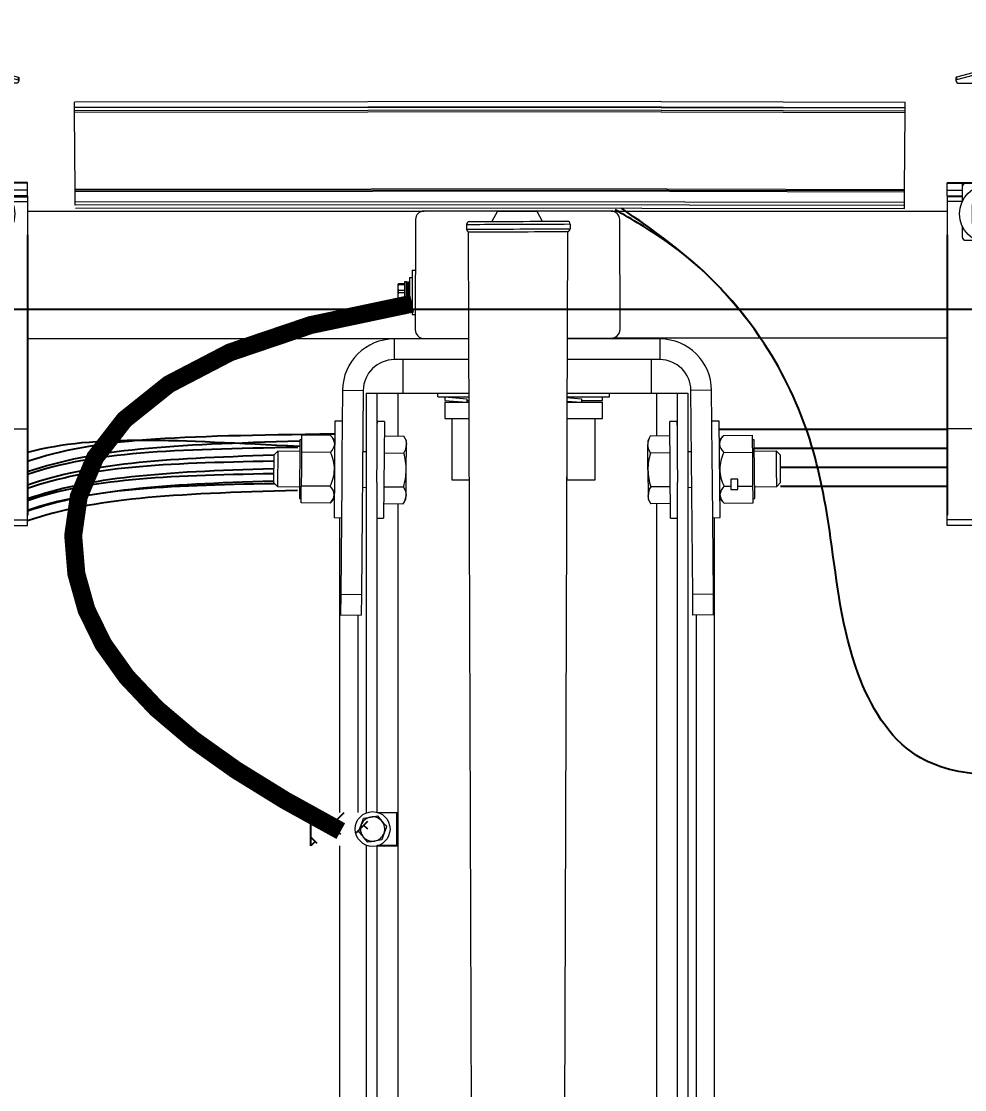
# Model space of a CAD drawing. Header units: feet. Extents: x -17 to 453, y -41 to 31.
# Drawn here: x 71.914 to 72.852, y 5.509 to 6.571 of the extents above; entities that cross this region are included whole.
import ezdxf
from ezdxf.enums import TextEntityAlignment as Align

# ---------------------------------------------------------------- set-up
doc = ezdxf.new("R2018")
doc.units = ezdxf.units.FT
doc.header["$MEASUREMENT"] = 0
for name, color, linetype in [('ATI CENTER SUPPORT', 7, 'Continuous'), ('DC STRING CABLES', 30, 'Continuous'), ('E-EQPM-HRDW', 16, 'Continuous'), ('E-GRND', 3, 'Continuous'), ('G-ANNO-TEXT', 1, 'Continuous')]:
    doc.layers.add(name, color=color, linetype=linetype)
doc.styles.add('NEI-A', font='arial.ttf')
doc.styles.get("Standard").update_dxf_attribs({"font": 'arial.ttf'})

# ---------------------------------------------------------------- blocks, each defined once
blk = doc.blocks.new('DETAIL_TITLE')
at = {"style": 'NEI-A', "flags": 8}
blk.add_attdef('#', text='', height=0.2, dxfattribs=at).set_placement((0.5922, -0.5109), align=Align.MIDDLE_CENTER)
at = {"lineweight": 30, "style": '', "flags": 104}
blk.add_attdef('DETAIL_TITLE', text='', height=0.2, dxfattribs=at).set_placement((0.909896588761212, -0.5251383791434918), align=Align.BOTTOM_LEFT)
at = {"style": 'NEI-A'}
for tag, p in [('SCALE:', (0.9386493124493107, -0.7379200523425924)), ('1"_=_', (1.547398728572484, -0.7379200523425924))]:
    blk.add_attdef(tag, text='', height=0.1, dxfattribs=at).set_placement(p, align=Align.BOTTOM_LEFT)
blk = doc.blocks.new('CLAMP')
at = {"color": 3, "linetype": 'Continuous', "lineweight": 15}
for p, q in [((-0.004798626367520598, 0.1326443036068738), (-0.01417172662998567, 0.1301865137858691)), ((-0.004798626367520598, 0.1314930813212918), (-0.01417172662998567, 0.1290352915338548)), ((-0.004798626367520598, 0.1326443036068738), (-0.004798626367520598, 0.1314930813212918)), ((0.004798626333975875, 0.1326443036068738), (-0.004798626367520598, 0.1326443036068738)), ((0.004798626333975875, 0.1314930813212918), (-0.004798626367520598, 0.1314930813212918)), ((0.004798626333975875, 0.1326443036068738), (0.004798626333975875, 0.1314930813212918)), ((0.01417172659643384, 0.1301865137858691), (0.004798626333975875, 0.1326443036068738)), ((0.01417172659643384, 0.1290352915338548), (0.004798626333975875, 0.1314930813212918)), ((-0.01439587906901707, 0.1298962130334331), (-0.01439587906901707, 0.1287449907478617)), ((-0.01417172662998567, 0.1301865137858691), (-0.01417172662998567, 0.1290352915338548)), ((-0.01311624537995115, 0.127466574984636), (-0.003998855286706515, 0.127466574984636)), ((-0.003199084239422945, 0.1266675651116387), (-0.003199084239422945, 0.09098773627755463)), ((0.003199084239422945, 0.1242129183640124), (0.003199084239422945, 0.1266675651116387)), ((0.00399885528669941, 0.127466574984636), (0.01311624534640643, 0.127466574984636)), ((0.01417172659643384, 0.1301865137858691), (0.01417172659643384, 0.1290352915338548)), ((0.01439587903547235, 0.1298962130334331), (0.01439587903547235, 0.1287449907478617)), ((0.003199084239422944, 0.09098773624404183), (0.003199084239422945, 0.1242129183640124)), ((-0.003710937708337525, 0.09162684573262325), (-0.003698954095273876, 0.09163956448314892)), ((-0.003710937708337525, 0.09162684573262325), (-0.003710937708337525, 0.0904763699588429)), ((-0.003199084239422945, 0.09098773627755463), (-0.003710937708337525, 0.0904763699588429)), ((-0.003710937708337525, 0.0904763699588429), (-0.003199084239422945, 0.08996500367367943)), ((-0.003199084239422945, 0.09213895856312782), (-0.003698954095273876, 0.09163956448314892)), ((-0.003199084239422945, 0.08996500367367943), (-0.003199084239422945, 0.08509190809895273)), ((0.003199084205878222, 0.09213895856312782), (0.003698954061729154, 0.09163956448314892)), ((0.003199084205878222, 0.09098773627755463), (0.003710937674792802, 0.0904763699588429)), ((0.003710937674792802, 0.0904763699588429), (0.003199084205878222, 0.08996500367367943)), ((0.003199084239422945, 0.0839094949473349), (0.003199084239422944, 0.08996500370719224)), ((0.003710937674792802, 0.09162684573262325), (0.003698954061729154, 0.09163956448314892)), ((0.003710937674792802, 0.09162684573262325), (0.003710937674792802, 0.0904763699588429)), ((-0.003548296680495611, 0.08509710985918062), (-0.004861600470757566, 0.08509710985918062)), ((-0.003549628450290498, 0.08509589193335643), (-0.004861600470757566, 0.08509589193335643)), ((-0.004861600470757566, 0.08479470389906574), (-0.00414776108799586, 0.08483907472967012)), ((-0.00414776108799586, 0.08408700340066133), (-0.004861600470757566, 0.08404523685576137)), ((-0.00414776108799586, 0.08483907472967012), (-0.00414776108799586, 0.08408700340066133)), ((-0.01823478013619351, 0.08077331040825442), (-0.01823478013619351, 0.0839094949473349)), ((-0.01823478013619351, 0.0782353062522283), (-0.01823478013619351, 0.08077331040825442)), ((-0.01823478013619351, 0.08077331040825442), (-0.0117214446394307, 0.08077331040825442)), ((-0.0117214446394307, 0.082809807811282), (-0.0117214446394307, 0.08213670027835107)), ((-0.0117214446394307, 0.08213670027835107), (-0.0117214446394307, 0.07551346538764392)), ((-0.007181590635912727, 0.0839094949473349), (-0.01021542018382959, 0.08373198649400848)), ((-0.01021542018382959, 0.0839094949473349), (-0.01021542018382959, 0.08373198649400848)), ((0.01021542015028487, 0.08373198649400848), (0.007181590602368004, 0.0839094949473349)), ((0.01021542015028487, 0.0839094949473349), (0.01021542015028487, 0.08373198649400848)), ((0.01172144463941649, 0.082809807811282), (0.01172144463941649, 0.08213670027835107)), ((0.01172144463941649, 0.07551346538764392), (0.01172144463941649, 0.08213670027835107)), ((0.01172144463941649, 0.08077331040825442), (0.01823478013619351, 0.08077331040825442)), ((0.01823478013619351, 0.08077331040825442), (0.01823478013619351, 0.0839094949473349)), ((0.01823478013619351, 0.0782353062522283), (0.01823478013619351, 0.08077331040825442)), ((-0.01823478013619351, 0.0782353062522283), (-0.01823478013619351, 0.07778579264175)), ((-0.01823478013619351, 0.0782353062522283), (-0.0117214446394307, 0.0782353062522283)), ((-0.01823478013619351, 0.07778579264175), (-0.01823478013619351, 0.07583831357466764)), ((-0.0117214446394307, 0.07778579264175), (-0.01823478013619351, 0.07778579264175)), ((-0.01823478013619351, 0.07583831357466764), (-0.01823478013619351, -0.02358258059671314)), ((-0.0117214446394307, 0.07583831357466764), (-0.01823478013619351, 0.07583831357466764)), ((-0.003595770690420608, 0.07660791066810546), (-0.007191541364054643, 0.07453189148976946)), ((-1.677236127761716e-11, 0.0786839298128843), (-0.003595770690420608, 0.07660791066810546)), ((0.003595770656861674, 0.07660791066810546), (-1.677236127761716e-11, 0.0786839298128843)), ((0.007191541364047538, 0.07453189148976946), (0.003595770656861674, 0.07660791066810546)), ((0.01172144463941649, 0.0782353062522283), (0.01823478013619351, 0.0782353062522283)), ((0.01823478013619351, 0.07778579264175), (0.01172144463941649, 0.07778579264175)), ((0.01823478013619351, 0.07583831357466764), (0.01172144463941649, 0.07583831357466764)), ((0.01823478013619351, 0.0782353062522283), (0.01823478013619351, 0.07778579264175)), ((0.01823478013619351, 0.07778579264175), (0.01823478013619351, 0.07583831357466764)), ((0.01823478013619351, 0.07583831357466764), (0.01823478013619351, -0.02358258059671314)), ((-0.007191541364054643, 0.07037985313309925), (-0.007191541364054643, 0.07453189148976946)), ((-0.007191541364054643, 0.06622781480998441), (-0.007191541364054643, 0.07037985313309925)), ((0.007191541364047538, 0.07037985313309925), (0.007191541364047538, 0.07453189148976946)), ((0.007191541364047538, 0.06622781480998441), (0.007191541364047538, 0.07037985313309925)), ((-0.007191541364054643, 0.06622781480998441), (-0.003595770690420608, 0.06415179563165019)), ((0.003595770656861674, 0.06415179563165019), (0.007191541364047538, 0.06622781480998441)), ((-0.0117214446394307, 0.0652462409121135), (-0.0117214446394307, 0.06046379805403035)), ((-0.003595770690420608, 0.06415179563165019), (-1.677236127761716e-11, 0.06207577645331419)), ((-1.677236127761716e-11, 0.06207577645331419), (0.003595770656861674, 0.06415179563165019)), ((0.01172144463941649, 0.06046379805403035), (0.01172144463941649, 0.0652462409121135)), ((-0.01012190251133305, 0.05886577834159468), (-0.005583217748810654, 0.05886577834159468)), ((0.005583217748817759, 0.05886577834159468), (0.01012190251132594, 0.05886577834159468)), ((0.01823478013619351, -0.02358258059671314), (-0.01823478013619351, -0.02358258059671314)), ((-0.01823478013619351, -0.06326747562251), (-0.01823478013619351, -0.02358258059671314)), ((0.01823478013619351, -0.06326747562251), (0.01823478013619351, -0.02358258059671314)), ((0.01823478013619351, -0.06326747562251), (-0.01823478013619351, -0.06326747562251)), ((-0.01823478013619351, -0.06573478283980094), (-0.01823478013619351, -0.06326747562251)), ((0.01823478013619351, -0.06573478283980094), (0.01823478013619351, -0.06326747562251)), ((0.01823478013619351, -0.06573478283980094), (-0.01823478013619351, -0.06573478283980094))]:
    blk.add_line(p, q, dxfattribs=at)
at = {"color": 3}
for p, q in [((-0.01823478013619351, 0.0839094949473349), (0.01823478013619351, 0.0839094949473349)), ((-0.01823478013619351, 0.06120492388741638), (-0.01823478013619351, -0.06120492388741638))]:
    blk.add_line(p, q, dxfattribs=at)
at = {"color": 3, "linetype": 'Continuous', "lineweight": 15}
for radius in [0.01279633693693193, 0.004798626351348265, 0.003598969763508833]:
    blk.add_circle((-1.677236127761716e-11, 0.07037985313309925), radius, dxfattribs=at)
at = {"color": 3}
blk.add_circle((0, 0), 0.001468251009832691, dxfattribs=at)
at = {"color": 3, "linetype": 'Continuous', "lineweight": 15}
for centre, radius, start, end in [((-0.01409569419036316, 0.1298961174420832), 0.0003001849005565807, 104.6720091426993, 179.9817583273999), ((-0.01409569419036316, 0.1287448951565118), 0.0003001849005798663, 104.6720091452997, 179.9817583237994), ((-0.01311685405767449, 0.128745599995975), 0.001279025164742439, 180.0272924107003, 270.0272664350998), ((-0.003998474867319857, 0.1266671843231819), 0.0007993907279524112, 0.02729241099994475, 90.02726643579999), ((0.003998474867312751, 0.1266671843231819), 0.0007993907279628461, 89.97273356550035, 179.972707589), ((0.01311685402411555, 0.128745599995975), 0.001279025164714322, 269.9727335644997, 359.9727075900991), ((0.01409569415680423, 0.1298961174420832), 0.0003001849005603722, 0.01824167080079556, 75.32799085330021), ((0.01409569415680423, 0.1287448951565118), 0.0003001849005614123, 0.01824167260012449, 75.32799085369959), ((-0.004206123688323515, 0.08509235032221696), 0.001007039541364204, 273.3224177638996, 359.9748391507998), ((-0.01033500993772307, 0.08289541565966196), 0.001389075205851073, 133.1103241237991, 183.5333432729001), ((-0.01012276951050595, 0.0821359982573), 0.001598675271910271, 93.32241776470013, 179.9748391512997), ((0.01012276951051305, 0.0821359982573), 0.001598675271928054, 0.02516084899986749, 86.6775822356), ((0.0101859501635424, 0.08283448584924358), 0.001535692774013485, 359.0792370251004, 44.42826549430035), ((-1.677236127761716e-11, 0.07037985313309925), 0.007191541358559756, 119.9999999999995, 180), ((-1.677236127761716e-11, 0.07037985313309925), 0.007191541358559756, 60.00000000000048, 119.9999999999995), ((-1.677236127761716e-11, 0.07037985313309925), 0.007191541358563615, 0, 60.00000000000048), ((-1.677236127761716e-11, 0.07037985313309925), 0.007191541358554086, 180, 239.9999999999004), ((-1.677236127761716e-11, 0.07037985313309925), 0.007191541358563615, 299.9999999999994, 0), ((-1.677236127761716e-11, 0.07037985313309925), 0.007191541358554992, 239.9999999999004, 299.9999999999994), ((-0.01012266338362977, 0.06046455963093678), 0.001598781455914351, 180.0272924109999, 270.0272664354999), ((0.01012266335008505, 0.06046455963093678), 0.001598781455935221, 269.9727335655003, 359.9727075887004)]:
    blk.add_arc(centre, radius, start, end, dxfattribs=at)
blk.add_ellipse((-0.004206669824004194, 0.08590663954596067), major_axis=(0, 0.001069394072090679), ratio=0.9422023292000001, start_param=3.200091272179716, end_param=4.712388980384703, dxfattribs=at)

msp = doc.modelspace()

# ---------------------------------------------------------------- hatches: boundary and pattern name
at = {"layer": 'E-GRND', "linetype": 'Continuous'}
h = msp.add_hatch(dxfattribs=at)
h.set_pattern_fill('AR-HBONE', color=2, scale=0.005687629847833531)
h.set_pattern_definition([(45, (51.88790123143313, -8.288556047720101), (0, 0.03217409307425682), [0.06825155817400239, -0.02275051939133413]), (135, (51.90398827797171, -8.272469001181525), (2.525815045044025e-18, 0.03217409307425681), [0.06825155817400239, -0.02275051939133413])])
edge = h.paths.add_edge_path()
edge.add_spline(control_points=[(72.25822418105284, 5.751146753045003), (72.23940608373914, 5.751146753045003), (72.22058798642549, 5.751146753045003), (72.20176988911179, 5.751146753045003)], knot_values=[27.33673278124456, 27.33673278124456, 27.33673278124456, 27.33673278124456, 28.33673278124456, 28.33673278124456, 28.33673278124456, 28.33673278124456], weights=[1, 1, 1, 1], degree=3, periodic=0)
edge.add_arc((72.26305940267821, 5.767722506843641), 0.01726649855600883, 180, 253.7387901654737, ccw=False)
edge.add_arc((72.26305940267821, 5.767722506843641), 0.01726649855600883, 106.2733548231557, 180, ccw=False)
edge.add_spline(control_points=[(72.25822097884273, 5.784297235413757), (72.23940394893242, 5.784297235413757), (72.22058691902211, 5.784297235413757), (72.20176988911179, 5.784297235413757)], knot_values=[5.67221726246239e-05, 5.67221726246239e-05, 5.67221726246239e-05, 5.67221726246239e-05, 1, 1, 1, 1], weights=[1, 1, 1, 1], degree=3, periodic=0)
edge.add_line((72.20176988911179, 5.784297235413757), (72.20176988911179, 5.751146753045003))

# ---------------------------------------------------------------- linework, layer by layer
at = {"color": 3, "const_width": 0.01784687225617675}
msp.add_lwpolyline([(72.30232689365002, 6.289933601278936), (72.2012950415345, 6.268614255315778), (72.12133809403309, 6.241525385494278), (72.06039092941728, 6.209804296800464), (72.0163884259585, 6.174588294220365), (71.98726546192822, 6.137014682740009), (71.97095691559788, 6.098220767345423), (71.96539766523894, 6.059343853022635), (71.96852258912281, 6.021521244757672), (71.97860454159135, 5.985640799351576), (71.99526828126761, 5.951592580865444), (72.01847654284506, 5.919017205175389), (72.04819206101712, 5.88755528815752), (72.08437757047723, 5.856847445687948), (72.12699580591882, 5.826534293642785), (72.17600950203533, 5.796256447898142), (72.2313813935202, 5.76565452433013)], dxfattribs=at)
at = {"color": 85, "true_color": 0x58ba48}
msp.add_spline([(73.20878462691064, 6.200376136532761), (73.12816817308546, 6.134720198562386), (73.05344605778734, 6.017461199494593), (73.0277292610619, 5.937041989709042), (72.99122643307089, 5.854965422111895), (72.93730206386228, 5.829264546656552), (72.87259282081195, 5.821802700912062), (72.80373537129589, 5.840871032127436), (72.7456627956213, 5.922118920818734), (72.71828625333988, 6.057255842335821), (72.69754522101071, 6.155084780327698), (72.65274713751167, 6.249597757499032), (72.55390431274142, 6.352635356441986), (72.50412814999876, 6.383310173128347)], degree=3, dxfattribs=at)
msp.add_spline([(72.63672355654215, 6.272401812059045), (72.60186506347151, 6.312395068601179), (72.51044916650622, 6.38471001344397)], degree=3)
at = {"layer": 'ATI CENTER SUPPORT', "color": 8, "linetype": 'Continuous', "lineweight": 15}
for p, q in [((72.54967365996934, 6.490856152462562), (71.96667111969792, 6.490337885449506)), ((71.96671355649781, 6.485065246447927), (71.96667111969792, 6.490337885449506)), ((72.54984023197302, 6.490856152462562), (72.79254269875972, 6.490337885449506)), ((72.79250026195979, 6.485065246447927), (72.79254269875972, 6.490337885449506)), ((72.54971606471683, 6.485583514594359), (71.96671355649781, 6.485065246447927)), ((72.5497210989188, 6.48496070244206), (71.96671855864516, 6.484442435366154)), ((72.54974314197494, 6.482218220070394), (71.9667405925379, 6.481699695634893)), ((71.96675439653657, 6.479985610973446), (71.9667405925379, 6.481699695634893)), ((72.54975694597118, 6.480504135342176), (71.96675439653657, 6.479985610973446)), ((71.96737004358145, 6.403441657724916), (71.96675439653657, 6.479985610973446)), ((72.54975694597118, 6.480504135342176), (72.79245942192107, 6.479985610973446)), ((72.54977074996744, 6.482218220070394), (72.79247322591972, 6.481699695634893)), ((72.5497927930236, 6.48496070244206), (72.54979782722556, 6.485583514594359)), ((72.5497927930236, 6.48496070244206), (72.79249525981245, 6.484442435366154)), ((72.54979782722556, 6.485583514594359), (72.79250026195979, 6.485065246447927)), ((72.79184377487618, 6.403441657724916), (72.79245942192107, 6.479985610973446)), ((72.79245942192107, 6.479985610973446), (72.79247322591972, 6.481699695634893)), ((72.55549619289869, 6.403909008640739), (71.96737004358145, 6.403441657724916)), ((71.96737886914563, 6.402344715962141), (71.96737004358145, 6.403441657724916)), ((72.55549619289869, 6.403909008640739), (72.79184377487618, 6.403441657724916)), ((72.79183494931198, 6.402344715962141), (72.79184377487618, 6.403441657724916)), ((72.55705409587173, 6.402799327546158), (71.96737886914563, 6.402344715962141)), ((71.9673876945844, 6.401247774211697), (71.96737886914563, 6.402344715962141)), ((72.5586119987124, 6.401689646635638), (71.9673876945844, 6.401247774211697)), ((71.96747178201167, 6.390793459110382), (71.9673876945844, 6.401247774211697)), ((72.55705409587173, 6.402799327546158), (72.79183494931198, 6.402344715962141)), ((72.5586119987124, 6.401689646635638), (72.79182612387322, 6.401247774211697)), ((72.79174203644594, 6.390793459110382), (72.79182612387322, 6.401247774211697)), ((72.79182612387322, 6.401247774211697), (72.79183494931198, 6.402344715962141)), ((71.92008077383848, 6.381982923230645), (72.31421209329044, 6.381982930133778)), ((72.57345811244676, 6.391115440980473), (71.96747178201167, 6.390793459110382)), ((71.96749525924854, 6.387876011406216), (71.96748911653592, 6.388637712664615)), ((72.57760118423276, 6.388164474775927), (71.96749525924854, 6.387876011406216)), ((72.53062650752064, 6.384719546050657), (71.96752277918117, 6.384453512663863)), ((72.38706954154767, 6.381838439109857), (72.3814220981712, 6.371523777812546)), ((72.42620672712688, 6.381838439109857), (72.43171060067324, 6.371785998090219)), ((72.50013762367172, 6.381903664048274), (72.83419367063104, 6.38190366820277)), ((72.53062650752064, 6.384719546050657), (72.79169103927647, 6.384453512663863)), ((72.57345811244676, 6.391115440980473), (72.79174203644594, 6.390793459110382)), ((72.57760118423276, 6.388164474775927), (72.7917185592091, 6.387876011406216)), ((72.7917185592091, 6.387876011406216), (72.79172470192172, 6.388637712664615)), ((72.35641196744287, 6.368701838201637), (72.35643696643844, 6.363902169624041)), ((72.35796293865411, 6.361167407621042), (72.36329876805917, 4.77119678539368)), ((72.45660793344157, 6.361564540648218), (72.45127210403652, 4.771593918420855)), ((72.45938986896232, 6.369092537350402), (72.45936486996675, 6.364292868772806)), ((71.92008077383848, 6.255336687191936), (72.31352006125472, 6.255336694082948)), ((72.28458682558262, 6.254846838141407), (72.28458682558262, 6.234276790408191)), ((72.35831974299569, 6.254846838141407), (72.28464918274081, 6.254846838141407)), ((72.54867385566796, 6.254846838141407), (72.45624979634952, 6.254846838141407)), ((72.50176409115669, 6.255853610283409), (72.83419367063104, 6.255853614418355)), ((72.5485928339544, 6.254846838141407), (72.5485928339544, 6.234276790408191)), ((72.35838877462687, 6.234276790408192), (72.28458682558262, 6.234276790408191)), ((72.29316955873723, 6.234276790408191), (72.29316955873723, 6.200927550528292)), ((72.5485928339544, 6.234276790408191), (72.45618076471837, 6.234276790408192)), ((72.54001010079979, 6.234276790408191), (72.54001010079979, 6.200927550528292)), ((72.23313666967826, 6.203843731354724), (72.23255871106137, 6.137615341846682)), ((72.23313666967826, 6.203843731354724), (72.25370594521684, 6.203664293892211)), ((72.25370594521684, 6.203664293892211), (72.25193702502612, 6.00096649686805)), ((72.60004298985876, 6.203843731354724), (72.57947371432019, 6.203664293892211)), ((72.58124263438508, 6.00096649686805), (72.57947371432019, 6.203664293892211)), ((72.60062094834988, 6.137615341846682), (72.60004298985876, 6.203843731354724)), ((72.25669200549785, 6.200927550528292), (72.25669200549785, 5.783772062150017)), ((72.25669200549785, 6.200927550528292), (72.35850069232666, 6.200927550528293)), ((72.26738843875656, 6.200927550528292), (72.26738843875656, 6.137311302272458)), ((72.28795847862497, 6.200927550528292), (72.28795847862497, 6.158305486707337)), ((72.3277131319251, 6.197372781873395), (72.3277131319251, 6.200927550528292)), ((72.3277131319251, 6.197372781873395), (72.35851262187984, 6.197372781873395)), ((72.33482266923488, 6.197372781873395), (72.33482266923488, 6.193818013218499)), ((72.33482266923488, 6.197372781873395), (72.35672004524871, 6.195380947133606)), ((72.33482266923488, 6.193818013218499), (72.35662093782867, 6.191869083689462)), ((72.33482266923488, 6.191911074634894), (72.3585309509846, 6.191911074634894)), ((72.33482266923488, 6.191911074634894), (72.33482266923488, 6.17584238152368)), ((72.35672004524871, 6.195380947133606), (72.35662093782867, 6.191869083689462)), ((72.35667593809158, 6.193818013218499), (72.35852455143304, 6.193818013218499)), ((72.45603858836061, 6.191911074634894), (72.49153435959474, 6.191911074634894)), ((72.4560428378762, 6.193177345431643), (72.47067540432978, 6.191869083689462)), ((72.45605472641302, 6.196719892027167), (72.47077451174982, 6.195380947133606)), ((72.45605691746538, 6.197372781873395), (72.49864389690454, 6.197372781873395)), ((72.45606884701854, 6.200927550528293), (72.57648765391333, 6.200927550528292)), ((72.47077451174982, 6.195380947133606), (72.47067540432978, 6.191869083689462)), ((72.4707304045927, 6.193818013218499), (72.49153435959474, 6.193818013218499)), ((72.49153435959474, 6.193818013218499), (72.49153435959474, 6.197372781873395)), ((72.49153435959474, 6.17584238152368), (72.49153435959474, 6.191911074634894)), ((72.49864389690454, 6.197372781873395), (72.49864389690454, 6.200927550528292)), ((72.54522118091205, 6.200927550528292), (72.54522118091205, 6.158305486707337)), ((72.56579122078045, 6.200927550528292), (72.56579122078045, 6.137311302272458)), ((72.57648765391333, 6.200927550528292), (72.57648765391333, 3.35608161780352)), ((72.22551873470157, 6.173214501076475), (72.22468104871112, 6.077224720144003)), ((72.23286881666247, 6.173150397806021), (72.22551873470157, 6.173214501076475)), ((72.26742086045292, 6.172848932578148), (72.26738843875656, 6.169132748969779)), ((72.27477094241375, 6.17278470063282), (72.26742086045292, 6.172848932578148)), ((72.27477094241375, 6.17278470063282), (72.27393325654911, 6.076794791092293)), ((72.33482266923488, 6.17584238152368), (72.35858487638676, 6.17584238152368)), ((72.34193220654468, 6.175211735078565), (72.34193220654468, 6.114982456365673)), ((72.45598466295846, 6.17584238152368), (72.49153435959474, 6.17584238152368)), ((72.4559866730458, 6.175211735078565), (72.4559866730458, 6.114982456365673)), ((72.48442482228495, 6.114982456365673), (72.48442482228495, 6.175211735078565)), ((72.56575879908411, 6.172848932578148), (72.55840871699745, 6.17278470063282)), ((72.5592464029879, 6.076794791092293), (72.55840871699745, 6.17278470063282)), ((72.56579122078045, 6.169132748969779), (72.56575879908411, 6.172848932578148)), ((72.60766092483549, 6.173214501076475), (72.6003108427488, 6.173150397806021)), ((72.60849861057436, 6.077224720144003), (72.60766092483549, 6.173214501076475)), ((72.1924825773055, 6.159138699597258), (72.19240919007129, 6.150730753781383)), ((72.22127954052074, 6.158887435699444), (72.1924825773055, 6.159138699597258)), ((72.22535406797259, 6.154345633695056), (72.22127954052074, 6.158887435699444)), ((72.61190011901627, 6.158887435699444), (72.60782559131286, 6.154345633695056)), ((72.61190011901627, 6.158887435699444), (72.64069708223153, 6.159138699597258)), ((72.64077046946574, 6.150730753781383), (72.64069708223153, 6.159138699597258)), ((72.1907428607524, 6.154647742635287), (72.19023450821985, 6.096395567672876)), ((72.19244325286942, 6.154632939577758), (72.1907428607524, 6.154647742635287)), ((72.19240919007129, 6.150730753781383), (72.19233581893623, 6.142322808154169)), ((72.27464559999514, 6.158421721937912), (72.29414926442811, 6.158251423794859)), ((72.29671138112984, 6.153723008885971), (72.29414926442811, 6.158251423794859)), ((72.29645719700271, 6.124596856978896), (72.29667732638129, 6.14982082309353)), ((72.29667732638129, 6.14982082309353), (72.29671138112984, 6.153723008885971)), ((72.53903039485736, 6.158251423794859), (72.53646827815562, 6.153723008885971)), ((72.53646827815562, 6.153723008885971), (72.53650233290418, 6.14982082309353)), ((72.53672246253431, 6.124596856978896), (72.53650233290418, 6.14982082309353)), ((72.55853405929037, 6.158421721937912), (72.53903039485736, 6.158251423794859)), ((72.64243679853307, 6.154647742635287), (72.64073640641605, 6.154632939577758)), ((72.64084384060081, 6.142322808154169), (72.64077046946574, 6.150730753781383)), ((72.64247086145694, 6.150745556842845), (72.64243679853307, 6.154647742635287)), ((72.64294515106559, 6.096395567672876), (72.64247086145694, 6.150745556842845)), ((72.16476904513623, 6.13946004671651), (72.16452970399993, 6.112034303088438)), ((72.16869747390449, 6.143320397993217), (72.16476904513623, 6.13946004671651)), ((72.16869747390449, 6.143320397993217), (72.16839015181222, 6.108105858032435)), ((72.19064232943315, 6.143128989471909), (72.16869747390449, 6.143320397993217)), ((72.19233581893623, 6.142322808154169), (72.19218907654029, 6.125506787855413)), ((72.2211327821515, 6.142071415400687), (72.19233581893623, 6.142322808154169)), ((72.23255871106137, 6.137615341846682), (72.23234123652462, 6.112695673076568)), ((72.25669200549785, 6.142552575487977), (72.25317289427858, 6.14258321125354)), ((72.27449885785072, 6.141605701827812), (72.2940025141084, 6.141435532163108)), ((72.5586808015605, 6.141605701827812), (72.53917714517706, 6.141435532163108)), ((72.58000676525843, 6.14258321125354), (72.57648765391333, 6.142552575487977)), ((72.6008384230124, 6.112695673076568), (72.60062094834988, 6.137615341846682)), ((72.61204687738552, 6.142071415400687), (72.64084384060081, 6.142322808154169)), ((72.64099058274518, 6.125506787855413), (72.64084384060081, 6.142322808154169)), ((72.66448218550678, 6.143320397993217), (72.64253732997805, 6.143128989471909)), ((72.6684106144008, 6.13946004671651), (72.66448218550678, 6.143320397993217)), ((72.66463584661578, 6.125713128109123), (72.66448218550678, 6.143320397993217)), ((72.66853029308136, 6.125747110411754), (72.6684106144008, 6.13946004671651)), ((72.26711075485183, 6.137313747947872), (72.26689328006356, 6.112394079118803)), ((72.56628637922195, 6.112394079118803), (72.5660689046852, 6.137313747947872)), ((72.19218907654029, 6.125506787855413), (72.192042318171, 6.108690896412322)), ((72.29623707554788, 6.099373019908598), (72.29645719700271, 6.124596856978896)), ((72.53672246253431, 6.124596856978896), (72.53694258398914, 6.099373019908598)), ((72.64113734111446, 6.108690896412322), (72.64099058274518, 6.125506787855413)), ((72.66478950759898, 6.108105858032435), (72.66463584661578, 6.125713128109123)), ((72.66864995553709, 6.112034303088438), (72.66853029308136, 6.125747110411754)), ((72.16452970399993, 6.112034303088438), (72.16839015181222, 6.108105858032435)), ((72.16839015181222, 6.108105858032435), (72.19033502344001, 6.107914320836261)), ((72.19196894716171, 6.100282950596447), (72.192042318171, 6.108690896412322)), ((72.22083928151206, 6.10843950365884), (72.192042318171, 6.108690896412322)), ((72.23234123652462, 6.112695673076568), (72.23136776558664, 6.001146062997573)), ((72.25286558815971, 6.10736867135171), (72.25669200549785, 6.107335332384122)), ((72.26738843875656, 6.112389831287744), (72.26738843875656, 5.78443751264732)), ((72.27420535721127, 6.107973790085964), (72.29370901359471, 6.107803620421262)), ((72.34193220654468, 6.114982456365673), (72.3587891180084, 6.114982456365673)), ((72.4559866730458, 6.114982456365673), (72.48442482228495, 6.114982456365673)), ((72.55897430232575, 6.107973790085964), (72.53947064594232, 6.107803620421262)), ((72.56579122078045, 6.112389831287744), (72.56579122078045, 3.35608161780352)), ((72.57648765391333, 6.107335332384122), (72.58031407112576, 6.10736867135171)), ((72.60181189382456, 6.001146062997573), (72.6008384230124, 6.112695673076568)), ((72.61234037789922, 6.10843950365884), (72.61919679762849, 6.108499359035343)), ((72.62599337826904, 6.115415682497416), (72.619136958414, 6.115355827058021)), ((72.619136958414, 6.115355827058021), (72.61919679762849, 6.108499359035343)), ((72.61919679762849, 6.108499359035343), (72.61922670937489, 6.105071253626162)), ((72.62605321748359, 6.108559214407919), (72.62599337826904, 6.115415682497416)), ((72.62605321748359, 6.108559214407919), (72.64113734111446, 6.108690896412322)), ((72.62608312922997, 6.105130980398552), (72.62605321748359, 6.108559214407919)), ((72.64121071224957, 6.100282950596447), (72.64113734111446, 6.108690896412322)), ((72.64284463584542, 6.107914320836261), (72.66478950759898, 6.108105858032435)), ((72.66478950759898, 6.108105858032435), (72.66864995553709, 6.112034303088438)), ((72.19023450821985, 6.096395567672876), (72.19193490046266, 6.096380764807937)), ((72.1918955760266, 6.091874876113565), (72.19196894716171, 6.100282950596447)), ((72.2206925392419, 6.091623612152859), (72.22484571544007, 6.096093587592246)), ((72.293562263275, 6.090987728978171), (72.29620302067352, 6.095470833923561)), ((72.29620302067352, 6.095470833923561), (72.29623707554788, 6.099373019908598)), ((72.53694258398914, 6.099373019908598), (72.53697663873768, 6.095470833923561)), ((72.53697663873768, 6.095470833923561), (72.53961739626202, 6.090987728978171)), ((72.60833394409696, 6.096093587592246), (72.61248712029513, 6.091623612152859)), ((72.61922670937489, 6.105071253626162), (72.62608312922997, 6.105130980398552)), ((72.64128408338463, 6.091874876113565), (72.64121071224957, 6.100282950596447)), ((72.64124475907437, 6.096380764807937), (72.64294515106559, 6.096395567672876)), ((72.2206925392419, 6.091623612152859), (72.1918955760266, 6.091874876113565)), ((72.27405859884199, 6.091157898454218), (72.293562263275, 6.090987728978171)), ((72.28795847862497, 6.091036643005347), (72.28795847862497, 3.35608161780352)), ((72.55912106056924, 6.091157898454218), (72.53961739626202, 6.090987728978171)), ((72.54522118091205, 6.091036643005347), (72.54522118091205, 3.35608161780352)), ((72.61248712029513, 6.091623612152859), (72.64128408338463, 6.091874876113565)), ((72.22468104871112, 6.077224720144003), (72.23203113079776, 6.077160488265494)), ((72.23014293427813, 6.077176964685891), (72.23014293427813, 5.784297235413757)), ((72.26738843875656, 6.076851943459367), (72.27393325654911, 6.076794791092293)), ((72.5592464029879, 6.076794791092293), (72.56579122078045, 6.076851943459367)), ((72.60114852861344, 6.077160488265494), (72.60849861057436, 6.077224720144003)), ((72.60303672513305, 3.355811138514467), (72.60303672513305, 6.077176964685891)), ((72.23136776558664, 6.001146062997573), (72.23118824769153, 5.980576787525806)), ((72.23136776558664, 6.001146062997573), (72.25193702502612, 6.00096649686805)), ((72.25193702502612, 6.00096649686805), (72.25175752323013, 5.980397221333398)), ((72.60181189382456, 6.001146062997573), (72.58124263438508, 6.00096649686805)), ((72.58142213630688, 5.980397221333398), (72.58124263438508, 6.00096649686805)), ((72.60199141171972, 5.980576787525806), (72.60181189382456, 6.001146062997573)), ((72.23118824769153, 5.980576787525806), (72.25175752323013, 5.980397221333398)), ((72.24865598374335, 5.784297235413757), (72.24865598374335, 5.980424381454678)), ((72.60199141171972, 5.980576787525806), (72.58142213630688, 5.980397221333398)), ((72.58452367554217, 5.980424381454678), (72.58452367554217, 3.355811138514467)), ((72.23014293427813, 5.751146753045003), (72.23014293427813, 3.356781973337453)), ((72.25669200549785, 5.751672951537265), (72.25669200549785, 3.35608161780352)), ((72.26738843875656, 5.75100750103996), (72.26738843875656, 3.35608161780352))]:
    msp.add_line(p, q, dxfattribs=at)
at = {"layer": 'ATI CENTER SUPPORT', "color": 8, "linetype": 'Continuous', "lineweight": 15, "flags": 128}
for points in [[(71.96671855864516, 6.484442435366154), (71.9667176970965, 6.484547569155221), (71.9667168727846, 6.484650125699814), (71.96671610423131, 6.48474701274333), (71.96671539624434, 6.484835654199876), (71.96671476292035, 6.484913731338687), (71.96671422749937, 6.484979182222967), (71.96671381310887, 6.485029945297498), (71.96671355649781, 6.485065246447927)], [(71.9667405925379, 6.481699695634893), (71.96674018707643, 6.481752519249127), (71.96673891126288, 6.481908416104305), (71.9667368945098, 6.482161972018395), (71.96673416492803, 6.482503139128679), (71.96673079357468, 6.482918519523321), (71.96672697932124, 6.48339290756392), (71.96672284808994, 6.483907235487882), (71.96671855864516, 6.484442435366154)], [(72.79247322591972, 6.481699695634893), (72.79247363138121, 6.481752519249127), (72.79247490719476, 6.481908416104305), (72.79247692394785, 6.482161972018395), (72.79247965352961, 6.482503139128679), (72.79248302488296, 6.482918519523321), (72.79248683913639, 6.48339290756392), (72.7924909703677, 6.483907235487882), (72.79249525981245, 6.484442435366154)], [(72.79249525981245, 6.484442435366154), (72.79249612136113, 6.484547569155221), (72.79249694567302, 6.484650125699814), (72.79249771422633, 6.48474701274333), (72.79249842221328, 6.484835654199876), (72.79249905553725, 6.484913731338687), (72.79249959095827, 6.484979182222967), (72.79250000534873, 6.485029945297498), (72.79250026195979, 6.485065246447927)], [(71.96748911653592, 6.388637712664615), (71.96748862266469, 6.388699813164075), (71.96748752823953, 6.388836383225176), (71.96748586092656, 6.38904278471691), (71.96748368614483, 6.389311802622959), (71.9674811289091, 6.389633385445473), (71.96747820423296, 6.389996198448183), (71.9674750420664, 6.390387614097864), (71.96747178201167, 6.390793459110382)], [(72.38706954154767, 6.381838439109857), (72.38746533480148, 6.381840503580482), (72.38864394367062, 6.381846568215914), (72.39057898960654, 6.381856672971128), (72.39322732663744, 6.381870484482669), (72.39652979015149, 6.381887727808587), (72.40041250032223, 6.381908035142824), (72.4047887978555, 6.381930858294711), (72.40956091910664, 6.381955735887341), (72.42620672712688, 6.381838439109857)], [(72.79169103927647, 6.384453512663863), (72.791696245682, 6.38509771226668), (72.79170123844048, 6.385718977276556), (72.79170587244164, 6.386295148704584), (72.79170997102403, 6.386805869185473), (72.79171338955024, 6.387232585976641), (72.79171601640672, 6.38756035385482), (72.79171779042584, 6.387777321056901), (72.7917185592091, 6.387876011406216)], [(72.79172470192172, 6.388637712664615), (72.79172519579295, 6.388699813164075), (72.7917262902181, 6.388836383225176), (72.79172795753104, 6.38904278471691), (72.79173013231281, 6.389311802622959), (72.79173268954852, 6.389633385445473), (72.79173561422466, 6.389996198448183), (72.7917387763912, 6.390387614097864), (72.79174203644594, 6.390793459110382)], [(72.35914026022944, 6.371458723498411), (72.35953123023782, 6.371460730451505), (72.36069842034806, 6.371466849101863), (72.3626248573767, 6.371476907711065), (72.36528233295779, 6.371490728780302), (72.36863219660411, 6.371508277718333), (72.37262556381418, 6.371529054371806), (72.37720424615009, 6.371552873300725), (72.38230144572935, 6.371579502486093), (72.38784273609815, 6.371608345855922), (72.3937475194751, 6.371639187082528), (72.39992950349841, 6.371671358558229), (72.40629863747601, 6.371704601339427), (72.41276206411689, 6.371738349691104), (72.41922542035009, 6.371771985485714), (72.4255945850711, 6.371805218282691), (72.43177656909437, 6.371837389758389), (72.45666155725192, 6.371849423763712)], [(72.35641196744287, 6.368701838201637), (72.35679304609184, 6.368703809242306), (72.35793127521235, 6.368709724202067), (72.35981112586536, 6.368719483553977), (72.36240727902373, 6.368733053987485), (72.36568456723293, 6.368750082322324), (72.36959874190683, 6.368770592329605), (72.37409674755492, 6.36879394992608), (72.37911787052724, 6.368820112766165), (72.38459411371825, 6.368848697153688), (72.39045152760737, 6.36887922288636), (72.39661085811339, 6.36891144310701), (72.40298878472373, 6.368944672309675), (72.40949907313035, 6.368978630536671), (72.41605361860685, 6.369012696986432), (72.4225639069564, 6.369046655037729), (72.42894180312092, 6.369079894326345), (72.45334001849405, 6.369112104601634), (72.45919740158033, 6.369142640135355), (72.4593896826864, 6.369143643083155)], [(72.35643696643844, 6.363902169624041), (72.3568180452058, 6.363904140622128), (72.35795627426498, 6.363910055800169), (72.35983616466181, 6.363919937531153), (72.36243227821788, 6.363933385614014), (72.36570960602938, 6.363950536299499), (72.36962374119874, 6.363970923850004), (72.37412178649161, 6.363994403927962), (72.37914290956296, 6.364020566665638), (72.38461915275397, 6.364049151053163), (72.3904765664026, 6.364079676859802), (72.3966358878511, 6.364111764541456), (72.40301378403628, 6.36414500389362), (72.40952407212714, 6.36417896196281), (72.41607865764253, 6.364213150885923), (72.42258894575164, 6.364247109011164), (72.4289668725399, 6.36428033835442), (72.4351261633853, 6.364312436044989), (72.44098354653099, 6.364342971761895), (72.44645985095012, 6.36437153619886), (72.45148094341714, 6.36439770894172), (72.45597898856855, 6.364421188991231), (72.45936555690488, 6.364424757084692)], [(72.35796293865411, 6.361167407621042), (72.35834796508531, 6.361169449930386), (72.35949759130015, 6.361175453056792), (72.3613956976289, 6.361185374036864), (72.36401554188271, 6.361198965004706), (72.36732050863444, 6.361216207278664), (72.37126413433745, 6.361236762033845), (72.37579103981099, 6.36126034306064), (72.38083768376762, 6.361286744109463), (72.38633320185941, 6.361315294407885), (72.39220051620615, 6.361345988310148), (72.39835717202207, 6.36137799437287), (72.4047168522729, 6.361411194468478), (72.4111902008374, 6.361444968604039), (72.41768636513183, 6.361478776918967), (72.424114164942, 6.361512320802155), (72.43038333829529, 6.361545003868302), (72.4364059218263, 6.361576430889156), (72.44209732113683, 6.361606058840401), (72.44737768302711, 6.361633565729847), (72.4521728832371, 6.361658662584051), (72.45641559798993, 6.361680747325869), (72.45742962454419, 6.361686036501337)], [(72.29414926442811, 6.158251423794859), (72.29600073513247, 6.154115737505581), (72.29667732638129, 6.14982082309353)], [(72.53917714517706, 6.141435532163108), (72.53725377577622, 6.145538394534078), (72.53650233290418, 6.14982082309353)], [(72.29370901359471, 6.107803620421262), (72.29556048429907, 6.103667805653641), (72.29623707554788, 6.099373019908598)], [(72.53961739626202, 6.090987728978171), (72.53769402660963, 6.095090591349147), (72.53694258398914, 6.099373019908598)]]:
    msp.add_lwpolyline(points, dxfattribs=at)
at = {"layer": 'ATI CENTER SUPPORT', "color": 8, "linetype": 'Continuous', "lineweight": 15}
msp.add_lwpolyline([(72.45625250597129, 6.255654251326254), (72.50050906479264, 6.255757824267587, 0.414319801741262), (72.50902051244456, 6.264312306062924), (72.50866540004608, 6.37339528043842, 0.4132973016243247), (72.50013762367172, 6.381903664048274), (72.31421209329044, 6.381982930133778, 0.4139268463709004), (72.30567701971206, 6.37346347572512), (72.30549166501561, 6.263864851769071, 0.4153110555446385), (72.31404306731643, 6.25532144077254), (72.35831780253646, 6.255425056251817)], format="xyb", dxfattribs=at)
msp.add_lwpolyline([(72.48786424427074, 6.255728231789342), (72.48786377312052, 6.255392975216091)], dxfattribs=at)
for centre, radius, start, end in [((72.35915457883281, 6.368716089148724), 0.002742672744133032, 90.29872867677012, 180.2987286764348), ((72.45664725757237, 6.369106788297492), 0.002742672744133032, 359.7012713235651, 89.70127132324963), ((72.35917960328406, 6.363916476965669), 0.002742672744130575, 180.2987286764348, 270.2987286767504), ((72.45662223312112, 6.364307176114436), 0.002742672744130575, 269.7012713232299, 359.7012713235651), ((72.28458682684035, 6.203394759585818), 0.05145210876292173, 90, 179.4999999992982), ((72.54859283257092, 6.203394759585818), 0.05145210876291857, 0.5000000007017811, 90), ((72.28458682684035, 6.203394759585818), 0.03088206318194322, 90, 179.4999999992982), ((72.54859283257092, 6.203394759585818), 0.03088206318194007, 0.5000000007017811, 90), ((72.21332240811864, 6.149891221928761), 0.01201032110822993, 2.635962518119825, 48.50730750913041), ((72.62035066197578, 6.149655119478132), 0.01251588342838353, 132.46855666639, 176.388173310457), ((72.211939088613, 6.151902714461831), 0.01346025408574428, 313.0805018745089, 353.7767112548473), ((72.28066944041811, 6.150307893687873), 0.01601529429033669, 326.3586149910233, 358.2572039480881), ((72.55251572186597, 6.149613272326019), 0.01601473387606456, 147.358029752056, 179.257427105335), ((72.62116767358032, 6.151866255598358), 0.013383864099422, 186.101959510072, 227.0408273605341), ((72.18639823420907, 6.125001647218656), 0.03870227137414907, 0.3226800442414891, 26.17111119836265), ((72.23712600045306, 6.124546019298204), 0.05933121823870442, 0.04909372322678385, 16.5388167239648), ((72.5960285832299, 6.124549674732774), 0.05930613955959655, 163.4576725044348, 179.9544170485663), ((72.64915651843333, 6.124442522848216), 0.04108410049341298, 154.5899980012455, 178.9162107543868), ((72.18404105084691, 6.126713839600961), 0.04108602120647694, 333.5905871914986, 357.915789874531), ((72.23514710702474, 6.126008658555517), 0.06132634259538673, 342.7311887835147, 358.6808700231027), ((72.59806190267683, 6.126013461742573), 0.06135579591277171, 181.3229831259994, 197.2649580671695), ((72.64677355714547, 6.126113333317185), 0.03870410942744846, 181.3231433380072, 207.1704795951018), ((72.21239018747129, 6.099207880767813), 0.01251439367374589, 3.609076493974186, 47.53419353174312), ((72.55295670256706, 6.099165250293971), 0.01601546643555974, 147.3587787509179, 179.2566781077929), ((72.62170315598546, 6.098770672793606), 0.01345911959153791, 134.0786893392788, 174.7780406343018), ((72.21157153262683, 6.101418554042904), 0.01338408178906334, 312.9595356211726, 353.8971488134976), ((72.28022918958472, 6.099860090314274), 0.01601529429032791, 326.3586149910233, 358.2572039480881), ((72.62028621024399, 6.100757405036116), 0.01201049457073281, 183.6364010664974, 229.5069144964132)]:
    msp.add_arc(centre, radius, start, end, dxfattribs=at)
at = {"layer": 'DC STRING CABLES', "flags": 128}
for points in [[(72.60738770352833, 6.165142877054866), (72.83390747633469, 6.165142877054866)], [(72.64218911871106, 6.146233643570537), (72.83390747633469, 6.146233643570537)], [(72.6683346675281, 6.127324410086209), (72.83390747633469, 6.127324410086209)], [(72.6683346675281, 6.10841517660188), (72.83390747633469, 6.10841517660188)]]:
    msp.add_lwpolyline(points, dxfattribs=at)
at = {"layer": 'DC STRING CABLES'}
for points in [[(72.22527412297501, 6.160268009239636), (72.06620389386615, 6.158215219475713), (71.98709615311813, 6.156162429711791), (71.92008077383848, 6.133028614825068)], [(72.190210763332, 6.147883087213928), (72.06772865113822, 6.154004476028144), (71.98880965913298, 6.160125864842361), (71.92008077383848, 6.142037869311384)], [(72.1907553989291, 6.153202085304943), (72.06093061111795, 6.149531252892301), (71.98739854297588, 6.145860420479658), (71.92008077383848, 6.122624728812617)], [(72.18866156472961, 6.146989785744194), (72.063133225545, 6.14494517515073), (71.9867072885737, 6.142900564557265), (71.92008077383848, 6.12002591293948)], [(72.16476700212621, 6.139225941249234), (72.05134515999474, 6.135728027027579), (71.9829453221278, 6.131157860441218), (71.92008077383848, 6.109615536142438)], [(72.1647150968985, 6.133278198664217), (72.05317472673924, 6.131265214740419), (71.98245008711089, 6.127976052581551), (71.92008077383848, 6.106207142610361)], [(72.16465067603733, 6.125896308324093), (72.05129482618602, 6.122375649019061), (71.98306644210439, 6.117696384935296), (71.92008077383848, 6.095798335981531)], [(72.16460679444694, 6.120867982366699), (72.05313840629792, 6.118860947213348), (71.98240140726192, 6.115601483886368), (71.92008077383848, 6.093963072574604)], [(72.16454241776422, 6.113491154368966), (72.05125210815417, 6.109978359411154), (71.98300054945001, 6.105328720599744), (71.92008077383848, 6.083553644432313)], [(72.16557590374822, 6.110969675763161), (72.05356817080893, 6.108975634599558), (71.98252579456873, 6.105828209428876), (71.92008077383848, 6.084372802990698)], [(72.1884122247583, 6.104295530286733), (72.06062214607607, 6.100637601077668), (71.98720429270533, 6.0969796718686), (71.92008077383848, 6.073962474125297)]]:
    msp.add_open_spline(points, degree=3, dxfattribs=at)
at = {"layer": 'E-EQPM-HRDW', "linetype": 'Continuous', "lineweight": 0}
for p, q in [((72.30232689365002, 6.323309638569411), (72.30564200671368, 6.323309638569411)), ((72.30232689365002, 6.323309638569411), (72.30232689365002, 6.279109168282567)), ((72.28837862901302, 6.309004110171983), (72.28844578958117, 6.309147247753555)), ((72.28837862901302, 6.291750845452633), (72.28837862901302, 6.309004110171983)), ((72.28874541906569, 6.308834004640315), (72.28874541906569, 6.309541394717197)), ((72.29505293736655, 6.309541394717197), (72.28874541906569, 6.309541394717197)), ((72.28874541906569, 6.308834004640315), (72.29505293736655, 6.308834004640315)), ((72.29505293736655, 6.311808776987006), (72.29672157928174, 6.311808776987006)), ((72.29505293736655, 6.288933731891392), (72.29505293736655, 6.311808776987006)), ((72.29672157928174, 6.288933731891392), (72.29672157928174, 6.311808776987006)), ((72.29759051775225, 6.309306980996685), (72.29672157928174, 6.30648364406234)), ((72.29759051775225, 6.311696756271068), (72.29869542578656, 6.311696756271068)), ((72.29759051775225, 6.289045752607331), (72.29759051775225, 6.311696756271068)), ((72.29869542578656, 6.289045752607331), (72.29869542578656, 6.311696756271068)), ((72.29869542578656, 6.309186662449923), (72.29956436425708, 6.306365399973251)), ((72.29956436425708, 6.315909979866708), (72.30232689365002, 6.315909979866708)), ((72.29956436425708, 6.315909979866708), (72.29956436425708, 6.28483252901169)), ((72.28874541906569, 6.303096054632685), (72.28837862901302, 6.305965029636496)), ((72.28874541906569, 6.293924877125826), (72.28837862901302, 6.297474274256378)), ((72.28874541906569, 6.30102367138693), (72.28874541906569, 6.303096054632685)), ((72.29505293736655, 6.303096054632685), (72.28874541906569, 6.303096054632685)), ((72.28874541906569, 6.30102367138693), (72.29505293736655, 6.30102367138693)), ((72.29759051775225, 6.307307203770599), (72.29672157928174, 6.305377958106423)), ((72.29727883048233, 6.306614334897648), (72.29672157928174, 6.30648364406234)), ((72.29672157928174, 6.30648364406234), (72.29713011779572, 6.306284496122797)), ((72.29753619289117, 6.305135246555132), (72.29672157928174, 6.305377958106423)), ((72.29672157928174, 6.301338988957843), (72.29751830069347, 6.302409409132839)), ((72.29759051775225, 6.301245638361185), (72.29672157928174, 6.301338988957843)), ((72.29753619289117, 6.300801704412682), (72.29672157928174, 6.301338988957843)), ((72.29672157928174, 6.296733692856279), (72.29759051775225, 6.297858048931476)), ((72.29759051775225, 6.305236894982571), (72.29753619289117, 6.305135246555132)), ((72.29759051775225, 6.305168437878335), (72.29753619289117, 6.305135246555132)), ((72.29759051775225, 6.300822448989668), (72.29753619289117, 6.300801704412682)), ((72.29956436425708, 6.306365399973251), (72.29869542578656, 6.305838487716531)), ((72.29869542578656, 6.305402851598854), (72.29956436425708, 6.303527541834968)), ((72.29956436425708, 6.303527541834968), (72.29869542578656, 6.302359622147927)), ((72.29874975064767, 6.299355807393368), (72.29869542578656, 6.299322616070107)), ((72.29869542578656, 6.298671236351236), (72.29956436425708, 6.298839267425192)), ((72.29874054524163, 6.3053053520868), (72.2989083170084, 6.305595776165284)), ((72.29874975064767, 6.299355807393368), (72.29956436425708, 6.298839267425192)), ((72.29956436425708, 6.298839267425192), (72.29883545168154, 6.297897463627837)), ((72.2989368408018, 6.305620669657714), (72.29915271405656, 6.305620669657714)), ((72.29956436425708, 6.305693275677338), (72.29894812066557, 6.305991997586594)), ((72.29917799650981, 6.305601999538346), (72.29956436425708, 6.305693275677338)), ((72.29934304555086, 6.306232634680217), (72.29956436425708, 6.305693275677338)), ((72.28841000518577, 6.292074460854371), (72.28837862901302, 6.292140843500836)), ((72.28844578958117, 6.291595261124895), (72.28837862901302, 6.291738398706415)), ((72.2900472709282, 6.292074460854371), (72.28841000518577, 6.292074460854371)), ((72.2900472709282, 6.291684462806116), (72.28841000518577, 6.291684462806116)), ((72.29505293736655, 6.293924877125826), (72.28874541906569, 6.293924877125826)), ((72.28874541906569, 6.292559883956961), (72.28874541906569, 6.293924877125826)), ((72.28874541906569, 6.292559883956961), (72.29505293736655, 6.292559883956961)), ((72.29505293736655, 6.291201114161251), (72.28874541906569, 6.291201114161251)), ((72.2900472709282, 6.292074460854371), (72.2900472709282, 6.291684462806116)), ((72.29672157928174, 6.288933731891392), (72.29505293736655, 6.288933731891392)), ((72.29759051775225, 6.294669607441356), (72.29672157928174, 6.296733692856279)), ((72.29723384068089, 6.295518060642045), (72.29672157928174, 6.295364550771981)), ((72.29672157928174, 6.295364550771981), (72.29749612992676, 6.294893648873278)), ((72.29713011779572, 6.294458012755549), (72.29672157928174, 6.295364550771981)), ((72.29672157928174, 6.294258864816057), (72.29758688745129, 6.294677905272182)), ((72.29759051775225, 6.291435527881718), (72.29672157928174, 6.294258864816057)), ((72.29869542578656, 6.289045752607331), (72.29759051775225, 6.289045752607331)), ((72.29885801140905, 6.296080238679644), (72.29869542578656, 6.295800186889704)), ((72.29869542578656, 6.295339657279552), (72.29902785763353, 6.296057419644932)), ((72.29874975064767, 6.2952421577675), (72.29869542578656, 6.295134285966903)), ((72.29869542578656, 6.29521518981735), (72.29874975064767, 6.2952421577675)), ((72.29869542578656, 6.292935360801279), (72.29956436425708, 6.295049233201061)), ((72.29869542578656, 6.291555846428527), (72.29956436425708, 6.294375034447435)), ((72.29874975064767, 6.2952421577675), (72.29956436425708, 6.295049233201061)), ((72.29926058585714, 6.296057419644932), (72.29884400881957, 6.296057419644932)), ((72.29924917633979, 6.29428168385082), (72.29956436425708, 6.294375034447435)), ((72.29956436425708, 6.294375034447435), (72.29934304555086, 6.294509874198181)), ((72.30232689365002, 6.28483252901169), (72.29956436425708, 6.28483252901169)), ((72.30232689365002, 6.279109168282567), (72.30564200671368, 6.279109168282567)), ((72.25405866998435, 5.778409535490601), (72.26093757172886, 5.779634502764471)), ((72.26781439901572, 5.780859470038344), (72.27231389777445, 5.775515666994332)), ((72.25830301044556, 5.754584648073999), (72.25380351168678, 5.759928321464419)), ((72.27205873947695, 5.757034582621755), (72.26517983773236, 5.755809615347882))]:
    msp.add_line(p, q, dxfattribs=at)
at = {"layer": 'E-EQPM-HRDW', "linetype": 'Continuous', "lineweight": 0, "flags": 128}
for points in [[(72.25168134145618, 5.77184076517272), (72.25358569362793, 5.777102367830258), (72.25405866998435, 5.778409535490601)], [(72.24930401292804, 5.76527212450843), (72.25113783353788, 5.770338598488223), (72.25168134145618, 5.77184076517272)], [(72.27681339653313, 5.770171993603913), (72.27634042017678, 5.768864825943559), (72.27443606800506, 5.763603223286032)], [(72.27443606800506, 5.763603223286032), (72.27389256008672, 5.762101056601535), (72.27205873947695, 5.757034582621755)]]:
    msp.add_lwpolyline(points, dxfattribs=at)
at = {"layer": 'E-EQPM-HRDW', "linetype": 'Continuous', "lineweight": 0}
msp.add_circle((72.26305940267821, 5.767722506843641), 0.01726649855600883, dxfattribs=at)
for centre, radius, start, end in [((72.26306157310802, 5.767718484676087), 0.01210383695123016, 100.1066888507753, 160.0880082622996), ((72.26305887167943, 5.767723321047549), 0.01209860171152925, 40.09598019480917, 100.0981133084924), ((72.26305658202476, 5.767721982738438), 0.01209795299763118, 160.0955341871906, 220.1067111222516), ((72.26306082743653, 5.76772200572031), 0.01209795299763924, 340.0955341872076, 40.10671112225037), ((72.26305825561366, 5.767720262983798), 0.01209812538344789, 220.0953757139455, 280.0998724184734), ((72.26306266313051, 5.767717594060199), 0.01209472551601772, 280.0815336504057, 340.1122242291835)]:
    msp.add_arc(centre, radius, start, end, dxfattribs=at)
for points, knots in [([(72.28837862901302, 6.305965029636496), (72.28842140342809, 6.306725742905476), (72.28847579607017, 6.30769307827347), (72.2886979641358, 6.308633196172103), (72.28874541906569, 6.308834004640315)], [0, 0, 0, 0, 0.7864007604922912, 1, 1, 1, 1]), ([(72.28874541906569, 6.309541394717197), (72.28874160160723, 6.309537949720842), (72.28862084996811, 6.30942897958806), (72.28854297977828, 6.309282689568096), (72.28846757138705, 6.309141024380449)], [0, 0, 0, 0, 0.03161413366949491, 1, 1, 1, 1]), ([(72.29721672640484, 6.306477420689235), (72.29733021703952, 6.306745962273943), (72.29754827226373, 6.307261924631713), (72.29757104185354, 6.307821121293384), (72.29758196061424, 6.308089274324778)], [0, 0, 0, 0, 0.5204673958356479, 1, 1, 1, 1]), ([(72.28837862901302, 6.297474274256378), (72.2884211774012, 6.298412343088546), (72.2884752466646, 6.299604413879199), (72.28869796341796, 6.300774379512262), (72.28874541906569, 6.30102367138693)], [0, 0, 0, 0, 0.7869237628672472, 1, 1, 1, 1]), ([(72.29663756374477, 6.304658121283322), (72.29672853273306, 6.304814349595184), (72.29685167665512, 6.305025834491537), (72.29697437083072, 6.305237580526128), (72.29700642825516, 6.305292905340589)], [0, 0, 0, 0, 0.7387208947822027, 0.9999999999999999, 0.9999999999999999, 0.9999999999999999, 0.9999999999999999]), ([(72.29672157928174, 6.295939175555837), (72.29675750270016, 6.296416217753701), (72.29684143860096, 6.297530837919799), (72.29693626856819, 6.299185353172416), (72.29699623300426, 6.300362586924584), (72.29702367218482, 6.300901278382402)], [0, 0, 0, 0, 0.2886794241750434, 0.6745061740609238, 1, 1, 1, 1]), ([(72.29707281090167, 6.301811965314214), (72.29709857448233, 6.30227726667933), (72.29715197652176, 6.30324173051532), (72.29721740112493, 6.304367265061573), (72.29730428315321, 6.305021943612137), (72.29732537612705, 6.305180884624598)], [0, 0, 0, 0, 0.4137840383034238, 0.8576801418156355, 1, 1, 1, 1]), ([(72.29882793177235, 6.305116576435807), (72.29879847172394, 6.305282164489186), (72.29876417953969, 6.305474912849781), (72.29891551589014, 6.305511755279818), (72.2989368408018, 6.305516946772555)], [0, 0, 0, 0, 0.859089296153452, 1, 1, 1, 1]), ([(72.29885853002348, 6.296132100122223), (72.29886572153019, 6.296130563246401), (72.29908547928187, 6.296083599459264), (72.2988913097563, 6.297134872709582), (72.29908334385651, 6.297624216991532), (72.29911109253143, 6.298139684946151), (72.29911770758282, 6.298262568183662)], [0, 0, 0, 0, 0.009977219364585461, 0.3048834391640182, 0.8342900413351199, 0.9999999999999999, 0.9999999999999999, 0.9999999999999999, 0.9999999999999999]), ([(72.29917669997377, 6.305599925080672), (72.29926756338534, 6.305442893764288), (72.29939649739872, 6.305220068344247), (72.29952609709713, 6.304997629622588), (72.29956436425708, 6.304931949700149)], [0, 0, 0, 0, 0.7047280170095613, 1, 1, 1, 1]), ([(72.29919977831571, 6.299393147632011), (72.29920181729672, 6.299421497957852), (72.29924386723833, 6.300006167223137), (72.29930456975019, 6.301110737977105), (72.29941080840517, 6.302594934301842), (72.29947684655507, 6.303597996170247), (72.29955292378496, 6.304075932725358), (72.29956436425708, 6.304147804688303)], [0, 0, 0, 0, 0.01787786593429438, 0.3686955423851662, 0.6956431435632561, 0.9542309026999664, 1, 1, 1, 1]), ([(72.28841000518577, 6.292074460854371), (72.28850774292579, 6.292240272493809), (72.2886083591879, 6.292410967533135), (72.2887416069906, 6.292555742113241), (72.28874541906569, 6.292559883956961)], [0, 0, 0, 0, 0.9713910846892267, 1, 1, 1, 1]), ([(72.28874541906569, 6.291201114161251), (72.28870098975612, 6.291244750457955), (72.28855969008065, 6.291383528094522), (72.28847088618681, 6.291562064306869), (72.28841000518577, 6.291684462806116)], [0, 0, 0, 0, 0.3144332030999486, 1, 1, 1, 1]), ([(72.2970532332071, 6.295945398928949), (72.29698850054595, 6.295834040017238), (72.29688835684661, 6.29566176387135), (72.29678784751361, 6.295489700837948), (72.29675230718648, 6.295428858960824)], [0, 0, 0, 0, 0.6463977418429318, 0.9999999999999999, 0.9999999999999999, 0.9999999999999999, 0.9999999999999999]), ([(72.29902941347684, 6.293746473763274), (72.29892795589093, 6.293507279552143), (72.29873446376845, 6.293051106707057), (72.29871336858263, 6.292556554906711), (72.29870333465657, 6.292321321321056)], [0, 0, 0, 0, 0.5243499558670448, 1, 1, 1, 1]), ([(72.29956436425708, 6.295505613895834), (72.29954262003248, 6.295542950858613), (72.29943558326107, 6.295726743476089), (72.29932895623534, 6.295910774230348), (72.29924399019552, 6.296057419644932)], [0, 0, 0, 0, 0.2031472390147464, 1, 1, 1, 1]), ([(72.26093757172886, 5.779634502764471), (72.26110076286362, 5.779663499357462), (72.26339321450953, 5.780070833293627), (72.2656853925931, 5.780479704685363), (72.26781439901572, 5.780859470038344)], [0, 0, 0, 0, 0.07118629308991851, 1, 1, 1, 1]), ([(72.27231389777445, 5.775515666994332), (72.2724203835764, 5.775389036091514), (72.2739190600077, 5.773606838408152), (72.27541953507071, 5.771826154327808), (72.27681339653313, 5.770171993603913)], [0, 0, 0, 0, 0.07105323051494661, 1, 1, 1, 1]), ([(72.25380351168678, 5.759928321464419), (72.25369702582694, 5.760054952318471), (72.25219832730448, 5.76183717461686), (72.25069786450858, 5.763617912245109), (72.24930401292804, 5.76527212450843)], [0, 0, 0, 0, 0.07105222180956468, 1, 1, 1, 1]), ([(72.26517983773236, 5.755809615347882), (72.26501733918204, 5.755780569372562), (72.26272530768512, 5.755370877777447), (72.26043289632453, 5.754963315416417), (72.25830301044556, 5.754584648073999)], [0, 0, 0, 0, 0.07089717158530752, 1, 1, 1, 1])]:
    msp.add_open_spline(points, degree=3, knots=knots, dxfattribs=at)
at = {"layer": 'E-GRND', "color": 2, "linetype": 'Continuous'}
for p, q in [((72.20176988911179, 5.751146753045003), (72.20176988911179, 5.784297235413757)), ((72.28740765202454, 5.751146753045003), (72.28740765202454, 5.784297235413757)), ((72.28740765202454, 5.751146753045003), (72.26789322840845, 5.751146753045003))]:
    msp.add_line(p, q, dxfattribs=at)
at = {"layer": 'E-GRND', "color": 2, "linetype": 'Continuous', "lineweight": 0}
msp.add_line((72.26789322840845, 5.784297235413757), (72.28740765202454, 5.784297235413757), dxfattribs=at)

# ---------------------------------------------------------------- block references
at = {"layer": 'ATI CENTER SUPPORT', "yscale": 2.275051939133412, "zscale": 2.275051939133412}
for p, xscale in [((71.87859570192995, 6.219004193572226), -2.275051939133412), ((72.87567874253956, 6.219004193572226), 2.275051939133412)]:
    msp.add_blockref('CLAMP', p, dxfattribs=dict(at, xscale=xscale))
at = {"layer": 'G-ANNO-TEXT'}
ref = msp.add_blockref('DETAIL_TITLE', (9.901282352099509, 15.51620765287918), dxfattribs=at)
lines = msp.add_mtext('{\\LSTEEL SUPPORT POST GROUNDING (BELOW GRADE)}', dxfattribs={"layer": '0', "insert": (10.81117894086072, 15.29106927373569), "char_height": 7.505547066848568, "attachment_point": 1})
ref.add_attrib('DETAIL_TITLE', '', (10.81117894086072, 15.29106927373569)).embed_mtext(lines)
ref = msp.add_blockref('DETAIL_TITLE', (0.1559634606227167, 15.44212446861274), dxfattribs=at)
lines = msp.add_mtext('{\\LMECHANICAL COMPRESSION SPLIT BOLT "TEE" CONNECTION}', dxfattribs={"layer": '0', "insert": (1.065860049383931, 15.21698608946925), "char_height": 8.503692984807463, "attachment_point": 1})
ref.add_attrib('DETAIL_TITLE', '', (1.065860049383931, 15.21698608946925)).embed_mtext(lines)

doc.saveas('drawing.dxf')
